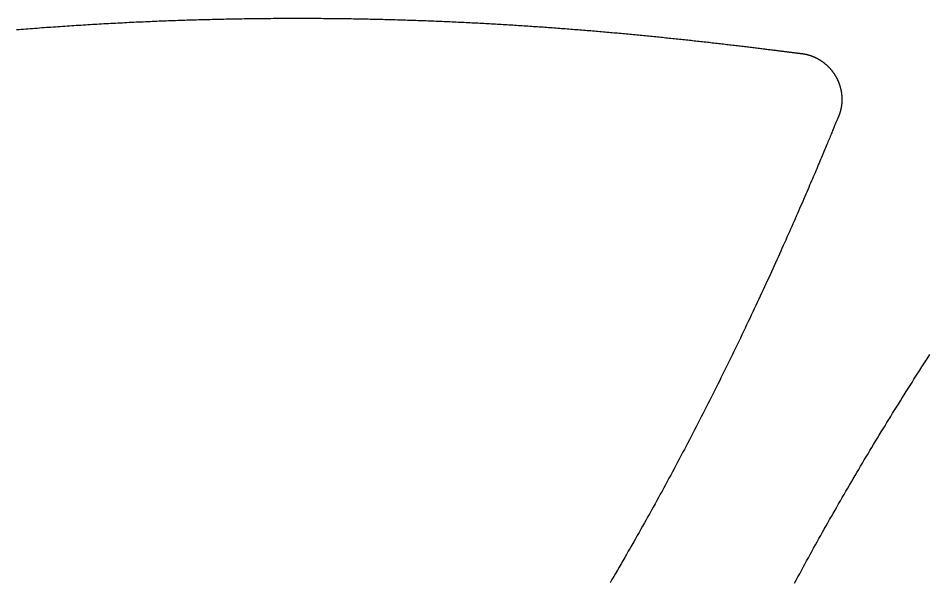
# Model space of a CAD drawing. Extents: x -3 to 136, y 0 to 121.
# Drawn here: x 77.57 to 95.56, y 45.26 to 56.38 of the extents above; entities that cross this region are included whole.
import ezdxf

# ---------------------------------------------------------------- set-up
doc = ezdxf.new("R2010")
doc.units = 0
doc.layers.get('0').update_dxf_attribs({"linetype": 'CONTINUOUS'})

msp = doc.modelspace()

# ---------------------------------------------------------------- linework, layer by layer
for points in [[(77.5312, 56.1536, 0), (77.5766, 56.1572, 0), (77.622, 56.1608, 0), (77.6674, 56.1644, 0), (77.7128, 56.168, 0), (77.7582, 56.1715, 0), (77.8036, 56.175, 0), (77.849, 56.1784, 0), (77.8944, 56.1819, 0), (77.9398, 56.1853, 0), (77.9852, 56.1886, 0), (78.0306, 56.192, 0), (78.076, 56.1953, 0), (78.1214, 56.1986, 0), (78.1668, 56.2019, 0), (78.2122, 56.2051, 0), (78.2575, 56.2083, 0), (78.3029, 56.2115, 0), (78.3483, 56.2146, 0), (78.3937, 56.2177, 0), (78.4391, 56.2208, 0), (78.4846, 56.2239, 0), (78.53, 56.2269, 0), (78.5754, 56.2299, 0), (78.6208, 56.2328, 0), (78.6662, 56.2358, 0), (78.7116, 56.2387, 0), (78.757, 56.2416, 0), (78.8024, 56.2444, 0), (78.8478, 56.2472, 0), (78.8933, 56.25, 0), (78.9387, 56.2528, 0), (78.9841, 56.2555, 0), (79.0295, 56.2582, 0), (79.075, 56.2609, 0), (79.1204, 56.2635, 0), (79.1659, 56.2661, 0), (79.2113, 56.2687, 0), (79.2567, 56.2713, 0), (79.3022, 56.2738, 0), (79.3476, 56.2763, 0), (79.3931, 56.2788, 0), (79.4386, 56.2812, 0), (79.484, 56.2836, 0), (79.5295, 56.286, 0), (79.575, 56.2883, 0), (79.6205, 56.2906, 0), (79.666, 56.2929, 0), (79.7114, 56.2952, 0), (79.7569, 56.2974, 0), (79.8024, 56.2996, 0), (79.848, 56.3018, 0), (79.8935, 56.3039, 0), (79.939, 56.306, 0), (79.9845, 56.3081, 0), (80.03, 56.3102, 0), (80.0756, 56.3122, 0), (80.1211, 56.3142, 0), (80.1667, 56.3161, 0), (80.2122, 56.318, 0), (80.2578, 56.3199, 0), (80.3034, 56.3218, 0), (80.349, 56.3236, 0), (80.3945, 56.3255, 0), (80.4401, 56.3272, 0), (80.4857, 56.329, 0), (80.5314, 56.3307, 0), (80.577, 56.3324, 0), (80.6226, 56.334, 0), (80.6682, 56.3357, 0), (80.7139, 56.3373, 0), (80.7595, 56.3388, 0), (80.8052, 56.3404, 0), (80.8508, 56.3419, 0), (80.8965, 56.3433, 0), (80.9422, 56.3448, 0), (80.9879, 56.3462, 0), (81.0335, 56.3476, 0), (81.0791, 56.3489, 0), (81.1246, 56.3503, 0), (81.17, 56.3515, 0), (81.2155, 56.3528, 0), (81.2608, 56.354, 0), (81.3061, 56.3552, 0), (81.3514, 56.3564, 0), (81.3966, 56.3575, 0), (81.4417, 56.3586, 0), (81.4868, 56.3597, 0), (81.5319, 56.3607, 0), (81.5769, 56.3617, 0), (81.6218, 56.3627, 0), (81.6667, 56.3636, 0), (81.7115, 56.3645, 0), (81.7563, 56.3654, 0), (81.8011, 56.3662, 0), (81.8457, 56.3671, 0), (81.8904, 56.3679, 0), (81.9349, 56.3686, 0), (81.9795, 56.3693, 0), (82.0239, 56.37, 0), (82.0684, 56.3707, 0), (82.1127, 56.3713, 0), (82.157, 56.372, 0), (82.2013, 56.3725, 0), (82.2455, 56.3731, 0), (82.2897, 56.3736, 0), (82.3338, 56.3741, 0), (82.3778, 56.3746, 0), (82.4219, 56.375, 0), (82.4658, 56.3754, 0), (82.5097, 56.3758, 0), (82.5536, 56.3761, 0), (82.5973, 56.3764, 0), (82.6411, 56.3767, 0), (82.6848, 56.377, 0), (82.7284, 56.3772, 0), (82.772, 56.3774, 0), (82.8155, 56.3776, 0), (82.859, 56.3777, 0), (82.9025, 56.3779, 0), (82.9458, 56.378, 0), (82.9892, 56.378, 0), (83.0324, 56.3781, 0), (83.0757, 56.3781, 0), (83.1188, 56.378, 0), (83.162, 56.378, 0), (83.205, 56.3779, 0), (83.248, 56.3778, 0), (83.291, 56.3777, 0), (83.3339, 56.3775, 0), (83.3768, 56.3774, 0), (83.4196, 56.3772, 0), (83.4623, 56.3769, 0), (83.5051, 56.3767, 0), (83.5477, 56.3764, 0), (83.5903, 56.3761, 0), (83.6329, 56.3757, 0), (83.6753, 56.3753, 0), (83.7178, 56.3749, 0), (83.7602, 56.3745, 0), (83.8025, 56.3741, 0), (83.8448, 56.3736, 0), (83.8871, 56.3731, 0), (83.9292, 56.3726, 0), (83.9714, 56.372, 0), (84.0134, 56.3715, 0), (84.0555, 56.3709, 0), (84.0975, 56.3702, 0), (84.1394, 56.3696, 0), (84.1813, 56.3689, 0), (84.2231, 56.3682, 0), (84.2648, 56.3675, 0), (84.3066, 56.3668, 0), (84.3482, 56.366, 0), (84.3898, 56.3652, 0), (84.4314, 56.3644, 0), (84.4729, 56.3635, 0), (84.5144, 56.3626, 0), (84.5558, 56.3617, 0), (84.5971, 56.3608, 0), (84.6384, 56.3599, 0), (84.6797, 56.3589, 0), (84.7209, 56.3579, 0), (84.762, 56.3569, 0), (84.8031, 56.3559, 0), (84.8442, 56.3548, 0), (84.8852, 56.3537, 0), (84.9261, 56.3526, 0), (84.967, 56.3515, 0), (85.0078, 56.3503, 0), (85.0486, 56.3492, 0), (85.0893, 56.348, 0), (85.13, 56.3467, 0), (85.1707, 56.3455, 0), (85.2112, 56.3442, 0), (85.2518, 56.3429, 0), (85.2922, 56.3416, 0), (85.3327, 56.3403, 0), (85.373, 56.3389, 0), (85.4133, 56.3376, 0), (85.4536, 56.3362, 0), (85.4938, 56.3347, 0), (85.534, 56.3333, 0), (85.5741, 56.3318, 0), (85.6142, 56.3303, 0), (85.6542, 56.3288, 0), (85.6941, 56.3273, 0), (85.734, 56.3258, 0), (85.7739, 56.3242, 0), (85.8137, 56.3226, 0), (85.8534, 56.321, 0), (85.8931, 56.3193, 0), (85.9328, 56.3177, 0), (85.9724, 56.316, 0), (86.0119, 56.3143, 0), (86.0514, 56.3126, 0), (86.0908, 56.3109, 0), (86.1302, 56.3091, 0), (86.1696, 56.3073, 0), (86.2088, 56.3055, 0), (86.2481, 56.3037, 0), (86.2872, 56.3019, 0), (86.3264, 56.3, 0), (86.3655, 56.2981, 0), (86.4045, 56.2962, 0), (86.4435, 56.2943, 0), (86.4824, 56.2924, 0), (86.5212, 56.2904, 0), (86.5601, 56.2885, 0), (86.5988, 56.2865, 0), (86.6375, 56.2845, 0), (86.6762, 56.2824, 0), (86.7148, 56.2804, 0), (86.7534, 56.2783, 0), (86.7919, 56.2762, 0), (86.8303, 56.2741, 0), (86.8687, 56.272, 0), (86.9071, 56.2699, 0), (86.9454, 56.2677, 0), (86.9837, 56.2655, 0), (87.0219, 56.2633, 0), (87.06, 56.2611, 0), (87.0981, 56.2589, 0), (87.1361, 56.2566, 0), (87.1741, 56.2544, 0), (87.2121, 56.2521, 0), (87.25, 56.2498, 0), (87.2878, 56.2475, 0), (87.3256, 56.2451, 0), (87.3633, 56.2428, 0), (87.401, 56.2404, 0), (87.4386, 56.238, 0), (87.4762, 56.2356, 0), (87.5137, 56.2332, 0), (87.5512, 56.2308, 0), (87.5886, 56.2283, 0), (87.626, 56.2258, 0), (87.6633, 56.2234, 0), (87.7006, 56.2209, 0), (87.7378, 56.2183, 0), (87.775, 56.2158, 0), (87.8121, 56.2133, 0), (87.8492, 56.2107, 0), (87.8862, 56.2081, 0), (87.9231, 56.2055, 0), (87.96, 56.2029, 0), (87.9969, 56.2003, 0), (88.0337, 56.1976, 0), (88.0705, 56.195, 0), (88.1072, 56.1923, 0), (88.1438, 56.1896, 0), (88.1804, 56.1869, 0), (88.217, 56.1842, 0), (88.2535, 56.1815, 0), (88.2899, 56.1787, 0), (88.3263, 56.176, 0), (88.3627, 56.1732, 0), (88.3989, 56.1704, 0), (88.4352, 56.1676, 0), (88.4714, 56.1648, 0), (88.5075, 56.162, 0), (88.5436, 56.1591, 0), (88.5796, 56.1563, 0), (88.6156, 56.1534, 0), (88.6515, 56.1505, 0), (88.6874, 56.1476, 0), (88.7232, 56.1447, 0), (88.759, 56.1418, 0), (88.7947, 56.1388, 0), (88.8304, 56.1359, 0), (88.866, 56.1329, 0), (88.9016, 56.1299, 0), (88.9371, 56.1269, 0), (88.9726, 56.1239, 0), (89.008, 56.1209, 0), (89.0434, 56.1179, 0), (89.0787, 56.1149, 0), (89.114, 56.1118, 0), (89.1492, 56.1087, 0), (89.1843, 56.1057, 0), (89.2194, 56.1026, 0), (89.2545, 56.0995, 0), (89.2895, 56.0964, 0), (89.3245, 56.0932, 0), (89.3594, 56.0901, 0), (89.3942, 56.087, 0), (89.429, 56.0838, 0), (89.4638, 56.0806, 0), (89.4985, 56.0774, 0), (89.5331, 56.0743, 0), (89.5677, 56.071, 0), (89.6022, 56.0678, 0), (89.6367, 56.0646, 0), (89.6712, 56.0614, 0), (89.7056, 56.0581, 0), (89.7399, 56.0549, 0), (89.7742, 56.0516, 0), (89.8084, 56.0483, 0), (89.8426, 56.045, 0), (89.8767, 56.0417, 0), (89.9108, 56.0384, 0), (89.9449, 56.0351, 0), (89.9788, 56.0318, 0), (90.0128, 56.0285, 0), (90.0466, 56.0251, 0), (90.0805, 56.0218, 0), (90.1142, 56.0184, 0), (90.148, 56.015, 0), (90.1816, 56.0116, 0), (90.2152, 56.0083, 0), (90.2488, 56.0049, 0), (90.2823, 56.0014, 0), (90.3158, 55.998, 0), (90.3492, 55.9946, 0), (90.3826, 55.9912, 0), (90.4159, 55.9877, 0), (90.4491, 55.9843, 0), (90.4824, 55.9808, 0), (90.5155, 55.9773, 0), (90.5486, 55.9739, 0), (90.5817, 55.9704, 0), (90.6147, 55.9669, 0), (90.6476, 55.9634, 0), (90.6805, 55.9599, 0), (90.7134, 55.9564, 0), (90.7462, 55.9528, 0), (90.7789, 55.9493, 0), (90.8116, 55.9458, 0), (90.8443, 55.9422, 0), (90.8769, 55.9387, 0), (90.9094, 55.9351, 0), (90.9419, 55.9315, 0), (90.9744, 55.928, 0), (91.0067, 55.9244, 0), (91.0391, 55.9208, 0), (91.0714, 55.9172, 0), (91.1036, 55.9136, 0), (91.1358, 55.91, 0), (91.1679, 55.9064, 0), (91.2, 55.9028, 0), (91.232, 55.8992, 0), (91.264, 55.8955, 0), (91.296, 55.8919, 0), (91.3278, 55.8883, 0), (91.3597, 55.8846, 0), (91.3914, 55.881, 0), (91.4232, 55.8773, 0), (91.4547, 55.8737, 0), (91.4861, 55.87, 0), (91.5173, 55.8664, 0), (91.5482, 55.8628, 0), (91.579, 55.8592, 0), (91.6096, 55.8556, 0), (91.6399, 55.852, 0), (91.67, 55.8485, 0), (91.6999, 55.8449, 0), (91.7296, 55.8414, 0), (91.7591, 55.8379, 0), (91.7883, 55.8344, 0), (91.8172, 55.831, 0), (91.846, 55.8275, 0), (91.8745, 55.8241, 0), (91.9027, 55.8207, 0), (91.9307, 55.8173, 0), (91.9584, 55.814, 0), (91.9859, 55.8107, 0), (92.0131, 55.8074, 0), (92.04, 55.8041, 0), (92.0667, 55.8008, 0), (92.0931, 55.7976, 0), (92.1192, 55.7944, 0), (92.145, 55.7913, 0), (92.1705, 55.7881, 0), (92.1958, 55.785, 0), (92.2207, 55.7819, 0), (92.2453, 55.7789, 0), (92.2697, 55.7759, 0), (92.2937, 55.7729, 0), (92.3174, 55.77, 0), (92.3408, 55.7671, 0), (92.3639, 55.7642, 0), (92.3867, 55.7614, 0), (92.4091, 55.7586, 0), (92.4312, 55.7558, 0), (92.4529, 55.7531, 0), (92.4744, 55.7504, 0), (92.4954, 55.7477, 0), (92.5162, 55.7451, 0), (92.5365, 55.7426, 0), (92.5566, 55.7401, 0), (92.5762, 55.7376, 0), (92.5955, 55.7352, 0), (92.6145, 55.7328, 0), (92.633, 55.7304, 0), (92.6512, 55.7281, 0), (92.669, 55.7259, 0), (92.6864, 55.7237, 0), (92.7035, 55.7215, 0), (92.7201, 55.7194, 0), (92.7364, 55.7174, 0), (92.7522, 55.7154, 0), (92.7677, 55.7134, 0), (92.7827, 55.7115, 0), (92.7974, 55.7097, 0), (92.8116, 55.7079, 0), (92.8254, 55.7062, 0), (92.8388, 55.7045, 0), (92.8517, 55.7029, 0), (92.8642, 55.7013, 0), (92.8763, 55.6998, 0), (92.888, 55.6983, 0), (92.8992, 55.6969, 0), (92.9099, 55.6956, 0), (92.9203, 55.6943, 0), (92.9301, 55.6931, 0), (92.9395, 55.692, 0), (92.9485, 55.6909, 0), (92.9569, 55.6899, 0), (92.9649, 55.6889, 0), (92.9725, 55.688, 0), (92.9795, 55.6872, 0), (92.9861, 55.6864, 0), (92.9922, 55.6857, 0), (92.9978, 55.6851, 0), (93.0029, 55.6845, 0), (93.0075, 55.684, 0), (93.0116, 55.6836, 0)], [(93.0116, 55.6836, 0), (93.0161, 55.6832, 0), (93.0205, 55.6827, 0), (93.0249, 55.6822, 0), (93.0293, 55.6817, 0), (93.0338, 55.6811, 0), (93.0382, 55.6806, 0), (93.0426, 55.68, 0), (93.047, 55.6794, 0), (93.0514, 55.6787, 0), (93.0558, 55.6781, 0), (93.0602, 55.6774, 0), (93.0646, 55.6767, 0), (93.069, 55.6759, 0), (93.0734, 55.6752, 0), (93.0778, 55.6744, 0), (93.0821, 55.6736, 0), (93.0865, 55.6728, 0), (93.0909, 55.672, 0), (93.0952, 55.6711, 0), (93.0996, 55.6702, 0), (93.1039, 55.6693, 0), (93.1083, 55.6684, 0), (93.1126, 55.6674, 0), (93.117, 55.6665, 0), (93.1213, 55.6655, 0), (93.1256, 55.6644, 0), (93.1299, 55.6634, 0), (93.1343, 55.6623, 0), (93.1386, 55.6612, 0), (93.1429, 55.6601, 0), (93.1472, 55.659, 0), (93.1515, 55.6579, 0), (93.1558, 55.6567, 0), (93.16, 55.6555, 0), (93.1643, 55.6543, 0), (93.1686, 55.653, 0), (93.1728, 55.6518, 0), (93.1771, 55.6505, 0), (93.1813, 55.6492, 0), (93.1856, 55.6479, 0), (93.1898, 55.6465, 0), (93.1941, 55.6452, 0), (93.1983, 55.6438, 0), (93.2025, 55.6424, 0), (93.2067, 55.6409, 0), (93.2109, 55.6395, 0), (93.2151, 55.638, 0), (93.2193, 55.6365, 0), (93.2235, 55.635, 0), (93.2276, 55.6334, 0), (93.2318, 55.6319, 0), (93.236, 55.6303, 0), (93.2401, 55.6287, 0), (93.2443, 55.6271, 0), (93.2484, 55.6254, 0), (93.2525, 55.6238, 0), (93.2566, 55.6221, 0), (93.2608, 55.6204, 0), (93.2649, 55.6187, 0), (93.269, 55.6169, 0), (93.273, 55.6151, 0), (93.2771, 55.6133, 0), (93.2812, 55.6115, 0), (93.2853, 55.6097, 0), (93.2893, 55.6079, 0), (93.2934, 55.606, 0), (93.2974, 55.6041, 0), (93.3014, 55.6022, 0), (93.3054, 55.6002, 0), (93.3094, 55.5983, 0), (93.3134, 55.5963, 0), (93.3174, 55.5943, 0), (93.3214, 55.5923, 0), (93.3254, 55.5903, 0), (93.3294, 55.5882, 0), (93.3333, 55.5862, 0), (93.3372, 55.5841, 0), (93.3412, 55.5819, 0), (93.3451, 55.5798, 0), (93.349, 55.5777, 0), (93.3529, 55.5755, 0), (93.3568, 55.5733, 0), (93.3606, 55.5711, 0), (93.3645, 55.5689, 0), (93.3683, 55.5666, 0), (93.3722, 55.5644, 0), (93.376, 55.5621, 0), (93.3798, 55.5598, 0), (93.3836, 55.5575, 0), (93.3874, 55.5551, 0), (93.3912, 55.5528, 0), (93.395, 55.5504, 0), (93.3987, 55.548, 0), (93.4025, 55.5456, 0), (93.4062, 55.5432, 0), (93.4099, 55.5407, 0), (93.4136, 55.5383, 0), (93.4173, 55.5358, 0), (93.421, 55.5333, 0), (93.4247, 55.5308, 0), (93.4283, 55.5282, 0), (93.4319, 55.5257, 0), (93.4356, 55.5231, 0), (93.4392, 55.5205, 0), (93.4428, 55.5179, 0), (93.4464, 55.5153, 0), (93.45, 55.5126, 0), (93.4535, 55.51, 0), (93.4571, 55.5073, 0), (93.4606, 55.5046, 0), (93.4642, 55.5019, 0), (93.4677, 55.4992, 0), (93.4712, 55.4964, 0), (93.4747, 55.4937, 0), (93.4781, 55.4909, 0), (93.4816, 55.4881, 0), (93.485, 55.4853, 0), (93.4885, 55.4824, 0), (93.4919, 55.4796, 0), (93.4953, 55.4767, 0), (93.4987, 55.4738, 0), (93.5021, 55.4709, 0), (93.5054, 55.468, 0), (93.5088, 55.4651, 0), (93.5121, 55.4621, 0), (93.5154, 55.4592, 0), (93.5187, 55.4562, 0), (93.522, 55.4532, 0), (93.5253, 55.4502, 0), (93.5286, 55.4472, 0), (93.5318, 55.4441, 0), (93.5351, 55.4411, 0), (93.5383, 55.438, 0), (93.5415, 55.4349, 0), (93.5447, 55.4318, 0), (93.5479, 55.4286, 0), (93.551, 55.4255, 0), (93.5542, 55.4223, 0), (93.5573, 55.4192, 0), (93.5604, 55.416, 0), (93.5635, 55.4128, 0), (93.5666, 55.4096, 0), (93.5697, 55.4063, 0), (93.5728, 55.4031, 0), (93.5758, 55.3998, 0), (93.5788, 55.3965, 0), (93.5818, 55.3932, 0), (93.5848, 55.3899, 0), (93.5878, 55.3866, 0), (93.5908, 55.3833, 0), (93.5937, 55.3799, 0), (93.5967, 55.3765, 0), (93.5996, 55.3732, 0), (93.6025, 55.3698, 0), (93.6053, 55.3664, 0), (93.6082, 55.3629, 0), (93.611, 55.3595, 0), (93.6139, 55.3561, 0), (93.6167, 55.3526, 0), (93.6195, 55.3491, 0), (93.6223, 55.3456, 0), (93.625, 55.3421, 0), (93.6278, 55.3386, 0), (93.6305, 55.3351, 0), (93.6332, 55.3316, 0), (93.6359, 55.328, 0), (93.6386, 55.3245, 0), (93.6412, 55.3209, 0), (93.6438, 55.3173, 0), (93.6465, 55.3137, 0), (93.6491, 55.3101, 0), (93.6517, 55.3065, 0), (93.6542, 55.3028, 0), (93.6568, 55.2992, 0), (93.6593, 55.2955, 0), (93.6618, 55.2919, 0), (93.6643, 55.2882, 0), (93.6668, 55.2845, 0), (93.6693, 55.2808, 0), (93.6717, 55.277, 0), (93.6741, 55.2733, 0), (93.6765, 55.2696, 0), (93.6789, 55.2658, 0), (93.6813, 55.2621, 0), (93.6836, 55.2583, 0), (93.686, 55.2545, 0), (93.6883, 55.2507, 0), (93.6906, 55.2469, 0), (93.6929, 55.2431, 0), (93.6951, 55.2392, 0), (93.6974, 55.2354, 0), (93.6996, 55.2315, 0), (93.7018, 55.2277, 0), (93.704, 55.2238, 0), (93.7062, 55.2199, 0), (93.7083, 55.216, 0), (93.7104, 55.2121, 0), (93.7126, 55.2082, 0), (93.7146, 55.2043, 0), (93.7167, 55.2003, 0), (93.7188, 55.1964, 0), (93.7208, 55.1924, 0), (93.7228, 55.1885, 0), (93.7248, 55.1845, 0), (93.7268, 55.1805, 0), (93.7288, 55.1765, 0), (93.7307, 55.1725, 0), (93.7326, 55.1685, 0), (93.7345, 55.1645, 0), (93.7364, 55.1604, 0), (93.7383, 55.1564, 0), (93.7401, 55.1523, 0), (93.742, 55.1483, 0), (93.7438, 55.1442, 0), (93.7456, 55.1401, 0), (93.7473, 55.136, 0), (93.7491, 55.1319, 0), (93.7508, 55.1278, 0), (93.7525, 55.1237, 0), (93.7542, 55.1196, 0), (93.7559, 55.1154, 0), (93.7575, 55.1113, 0), (93.7592, 55.1071, 0), (93.7608, 55.103, 0), (93.7624, 55.0988, 0), (93.7639, 55.0946, 0), (93.7655, 55.0904, 0), (93.767, 55.0862, 0), (93.7685, 55.082, 0), (93.77, 55.0778, 0), (93.7715, 55.0736, 0), (93.7729, 55.0694, 0), (93.7744, 55.0652, 0), (93.7758, 55.0609, 0), (93.7772, 55.0567, 0), (93.7785, 55.0525, 0), (93.7799, 55.0482, 0), (93.7812, 55.0439, 0), (93.7825, 55.0397, 0), (93.7838, 55.0354, 0), (93.785, 55.0311, 0), (93.7863, 55.0269, 0), (93.7875, 55.0226, 0), (93.7887, 55.0183, 0), (93.7899, 55.014, 0), (93.791, 55.0097, 0), (93.7922, 55.0054, 0), (93.7933, 55.0011, 0), (93.7944, 54.9968, 0), (93.7955, 54.9924, 0), (93.7965, 54.9881, 0), (93.7975, 54.9838, 0), (93.7986, 54.9794, 0), (93.7995, 54.9751, 0), (93.8005, 54.9708, 0), (93.8015, 54.9664, 0), (93.8024, 54.9621, 0), (93.8033, 54.9577, 0), (93.8042, 54.9534, 0), (93.805, 54.949, 0), (93.8059, 54.9446, 0), (93.8067, 54.9402, 0), (93.8075, 54.9359, 0), (93.8083, 54.9315, 0), (93.809, 54.9271, 0), (93.8098, 54.9227, 0), (93.8105, 54.9183, 0), (93.8112, 54.9139, 0), (93.8118, 54.9095, 0), (93.8125, 54.9051, 0), (93.8131, 54.9007, 0), (93.8137, 54.8963, 0), (93.8143, 54.8919, 0), (93.8149, 54.8875, 0), (93.8154, 54.8831, 0), (93.8159, 54.8787, 0), (93.8164, 54.8743, 0), (93.8169, 54.8698, 0), (93.8174, 54.8654, 0), (93.8178, 54.861, 0), (93.8182, 54.8566, 0), (93.8186, 54.8521, 0), (93.819, 54.8477, 0), (93.8193, 54.8433, 0), (93.8196, 54.8388, 0), (93.8199, 54.8344, 0), (93.8202, 54.8299, 0), (93.8205, 54.8255, 0), (93.8207, 54.8211, 0), (93.8209, 54.8166, 0), (93.8211, 54.8122, 0), (93.8213, 54.8077, 0), (93.8215, 54.8033, 0), (93.8216, 54.7988, 0), (93.8217, 54.7944, 0), (93.8218, 54.7899, 0), (93.8218, 54.7855, 0), (93.8219, 54.781, 0), (93.8219, 54.7765, 0), (93.8219, 54.7721, 0), (93.8219, 54.7676, 0), (93.8218, 54.7632, 0), (93.8217, 54.7587, 0), (93.8217, 54.7543, 0), (93.8215, 54.7498, 0), (93.8214, 54.7453, 0), (93.8212, 54.7409, 0), (93.8211, 54.7364, 0), (93.8209, 54.732, 0), (93.8206, 54.7275, 0), (93.8204, 54.7231, 0), (93.8201, 54.7186, 0), (93.8198, 54.7142, 0), (93.8195, 54.7097, 0), (93.8192, 54.7053, 0), (93.8188, 54.7008, 0), (93.8184, 54.6964, 0), (93.818, 54.692, 0), (93.8176, 54.6875, 0), (93.8172, 54.6831, 0), (93.8167, 54.6787, 0), (93.8162, 54.6742, 0), (93.8157, 54.6698, 0), (93.8152, 54.6654, 0), (93.8146, 54.661, 0), (93.814, 54.6566, 0), (93.8134, 54.6522, 0), (93.8128, 54.6478, 0), (93.8122, 54.6434, 0), (93.8115, 54.639, 0), (93.8108, 54.6346, 0), (93.8101, 54.6302, 0), (93.8094, 54.6258, 0), (93.8086, 54.6214, 0), (93.8078, 54.617, 0), (93.807, 54.6127, 0), (93.8062, 54.6083, 0), (93.8054, 54.6039, 0), (93.8045, 54.5996, 0), (93.8036, 54.5952, 0), (93.8027, 54.5909, 0), (93.8018, 54.5865, 0), (93.8008, 54.5822, 0), (93.7999, 54.5778, 0), (93.7989, 54.5735, 0), (93.7978, 54.5692, 0), (93.7968, 54.5649, 0), (93.7957, 54.5605, 0), (93.7947, 54.5562, 0), (93.7936, 54.5519, 0), (93.7924, 54.5476, 0), (93.7913, 54.5433, 0), (93.7901, 54.5391, 0), (93.7889, 54.5348, 0), (93.7877, 54.5305, 0), (93.7865, 54.5262, 0), (93.7852, 54.522, 0), (93.7839, 54.5177, 0), (93.7826, 54.5135, 0), (93.7813, 54.5092, 0), (93.7799, 54.505, 0), (93.7786, 54.5008, 0), (93.7772, 54.4966, 0), (93.7758, 54.4923, 0), (93.7743, 54.4881, 0), (93.7729, 54.4839, 0), (93.7714, 54.4797, 0), (93.7699, 54.4756, 0), (93.7684, 54.4714, 0), (93.7669, 54.4672, 0), (93.7653, 54.463, 0), (93.7637, 54.4589, 0), (93.7621, 54.4547, 0), (93.7605, 54.4506, 0), (93.7588, 54.4465, 0), (93.7571, 54.4423, 0), (93.7554, 54.4382, 0), (93.7537, 54.4341, 0), (93.752, 54.43, 0), (93.7502, 54.4259, 0), (93.7484, 54.4218, 0), (93.7466, 54.4178, 0), (93.7448, 54.4137, 0)], [(93.7448, 54.4137, 0), (93.7423, 54.408, 0), (93.7394, 54.4015, 0), (93.7362, 54.394, 0), (93.7326, 54.3857, 0), (93.7287, 54.3766, 0), (93.7245, 54.3666, 0), (93.7199, 54.3557, 0), (93.715, 54.3439, 0), (93.7097, 54.3314, 0), (93.7041, 54.318, 0), (93.6982, 54.3037, 0), (93.692, 54.2887, 0), (93.6854, 54.2728, 0), (93.6785, 54.2561, 0), (93.6712, 54.2386, 0), (93.6637, 54.2204, 0), (93.6558, 54.2013, 0), (93.6476, 54.1814, 0), (93.639, 54.1608, 0), (93.6302, 54.1393, 0), (93.621, 54.1171, 0), (93.6115, 54.0942, 0), (93.6017, 54.0705, 0), (93.5916, 54.046, 0), (93.5811, 54.0208, 0), (93.5704, 53.9949, 0), (93.5593, 53.9682, 0), (93.5479, 53.9408, 0), (93.5363, 53.9127, 0), (93.5243, 53.8838, 0), (93.512, 53.8543, 0), (93.4994, 53.8241, 0), (93.4865, 53.7931, 0), (93.4733, 53.7615, 0), (93.4598, 53.7292, 0), (93.446, 53.6962, 0), (93.4319, 53.6625, 0), (93.4175, 53.6282, 0), (93.4028, 53.5932, 0), (93.3878, 53.5576, 0), (93.3726, 53.5213, 0), (93.357, 53.4844, 0), (93.3412, 53.4468, 0), (93.325, 53.4086, 0), (93.3086, 53.3698, 0), (93.2919, 53.3304, 0), (93.2749, 53.2904, 0), (93.2576, 53.2497, 0), (93.24, 53.2085, 0), (93.2222, 53.1667, 0), (93.2041, 53.1242, 0), (93.1857, 53.0812, 0), (93.167, 53.0377, 0), (93.1481, 52.9935, 0), (93.1289, 52.9488, 0), (93.1094, 52.9036, 0), (93.0896, 52.8578, 0), (93.0696, 52.8114, 0), (93.0493, 52.7645, 0), (93.0287, 52.7171, 0), (93.0079, 52.6692, 0), (92.9868, 52.6207, 0), (92.9655, 52.5718, 0), (92.9438, 52.5223, 0), (92.922, 52.4723, 0), (92.8998, 52.4218, 0), (92.8774, 52.3709, 0), (92.8548, 52.3194, 0), (92.8319, 52.2675, 0), (92.8088, 52.2151, 0), (92.7854, 52.1622, 0), (92.7617, 52.1089, 0), (92.7378, 52.0552, 0), (92.7137, 52.0009, 0), (92.6893, 51.9463, 0), (92.6646, 51.8912, 0), (92.6398, 51.8357, 0), (92.6146, 51.7797, 0), (92.5893, 51.7234, 0), (92.5637, 51.6666, 0), (92.5378, 51.6095, 0), (92.5118, 51.5519, 0), (92.4854, 51.494, 0), (92.4589, 51.4356, 0), (92.4321, 51.3769, 0), (92.4051, 51.3178, 0), (92.3779, 51.2583, 0), (92.3504, 51.1985, 0), (92.3227, 51.1383, 0), (92.2948, 51.0778, 0), (92.2667, 51.017, 0), (92.2383, 50.9558, 0), (92.2097, 50.8942, 0), (92.1809, 50.8324, 0), (92.1519, 50.7702, 0), (92.1227, 50.7077, 0), (92.0932, 50.6449, 0), (92.0635, 50.5818, 0), (92.0337, 50.5184, 0), (92.0036, 50.4548, 0), (91.9733, 50.3908, 0), (91.9427, 50.3266, 0), (91.912, 50.2621, 0), (91.8811, 50.1973, 0), (91.8499, 50.1323, 0), (91.8186, 50.067, 0), (91.7871, 50.0015, 0), (91.7554, 49.9359, 0), (91.7237, 49.8704, 0), (91.692, 49.805, 0), (91.6602, 49.7397, 0), (91.6283, 49.6744, 0), (91.5964, 49.6091, 0), (91.5644, 49.5439, 0), (91.5324, 49.4788, 0), (91.5003, 49.4138, 0), (91.4682, 49.3488, 0), (91.436, 49.2839, 0), (91.4037, 49.219, 0), (91.3714, 49.1542, 0), (91.339, 49.0895, 0), (91.3066, 49.0248, 0), (91.2741, 48.9602, 0), (91.2416, 48.8957, 0), (91.209, 48.8312, 0), (91.1764, 48.7667, 0), (91.1437, 48.7023, 0), (91.1109, 48.638, 0), (91.0781, 48.5738, 0), (91.0452, 48.5096, 0), (91.0122, 48.4454, 0), (90.9792, 48.3813, 0), (90.9461, 48.3173, 0), (90.913, 48.2533, 0), (90.8798, 48.1894, 0), (90.8466, 48.1255, 0), (90.8133, 48.0617, 0), (90.7799, 47.9979, 0), (90.7465, 47.9342, 0), (90.713, 47.8705, 0), (90.6794, 47.8069, 0), (90.6458, 47.7434, 0), (90.6121, 47.6799, 0), (90.5784, 47.6164, 0), (90.5446, 47.553, 0), (90.5107, 47.4897, 0), (90.4768, 47.4264, 0), (90.4428, 47.3631, 0), (90.4087, 47.2999, 0), (90.3746, 47.2368, 0), (90.3404, 47.1737, 0), (90.3062, 47.1106, 0), (90.2719, 47.0476, 0), (90.2375, 46.9846, 0), (90.203, 46.9217, 0), (90.1685, 46.8588, 0), (90.134, 46.796, 0), (90.0993, 46.7332, 0), (90.0646, 46.6705, 0), (90.0298, 46.6078, 0), (89.995, 46.5452, 0), (89.9601, 46.4826, 0), (89.9251, 46.42, 0), (89.89, 46.3575, 0), (89.8549, 46.295, 0), (89.8198, 46.2326, 0), (89.7845, 46.1702, 0), (89.7492, 46.1078, 0), (89.7138, 46.0455, 0), (89.6783, 45.9833, 0), (89.6428, 45.921, 0), (89.6072, 45.8589, 0), (89.5715, 45.7967, 0), (89.5358, 45.7346, 0), (89.5, 45.6725, 0), (89.4641, 45.6105, 0), (89.4282, 45.5485, 0), (89.3922, 45.4865, 0), (89.3561, 45.4246, 0), (89.3199, 45.3627, 0), (89.2837, 45.3009, 0), (89.2474, 45.2391, 0)], [(92.8867, 45.2288, 0), (92.9208, 45.292, 0), (92.9549, 45.3551, 0), (92.9891, 45.4182, 0), (93.0233, 45.4813, 0), (93.0577, 45.5443, 0), (93.092, 45.6072, 0), (93.1265, 45.6702, 0), (93.161, 45.733, 0), (93.1956, 45.7959, 0), (93.2302, 45.8586, 0), (93.2649, 45.9214, 0), (93.2997, 45.9841, 0), (93.3346, 46.0467, 0), (93.3695, 46.1093, 0), (93.4044, 46.1719, 0), (93.4395, 46.2344, 0), (93.4746, 46.2969, 0), (93.5098, 46.3593, 0), (93.545, 46.4217, 0), (93.5804, 46.484, 0), (93.6157, 46.5463, 0), (93.6512, 46.6086, 0), (93.6867, 46.6708, 0), (93.7223, 46.733, 0), (93.758, 46.7952, 0), (93.7937, 46.8573, 0), (93.8295, 46.9193, 0), (93.8654, 46.9814, 0), (93.9014, 47.0434, 0), (93.9374, 47.1053, 0), (93.9735, 47.1673, 0), (94.0096, 47.2291, 0), (94.0459, 47.291, 0), (94.0822, 47.3528, 0), (94.1185, 47.4146, 0), (94.155, 47.4763, 0), (94.1915, 47.5381, 0), (94.2281, 47.5997, 0), (94.2648, 47.6614, 0), (94.3015, 47.723, 0), (94.3383, 47.7846, 0), (94.3752, 47.8461, 0), (94.4122, 47.9076, 0), (94.4492, 47.9691, 0), (94.4864, 48.0306, 0), (94.5236, 48.092, 0), (94.5608, 48.1534, 0), (94.5982, 48.2148, 0), (94.6356, 48.2761, 0), (94.6731, 48.3374, 0), (94.7106, 48.3987, 0), (94.7483, 48.46, 0), (94.786, 48.5212, 0), (94.8238, 48.5824, 0), (94.8617, 48.6436, 0), (94.8997, 48.7047, 0), (94.9377, 48.7658, 0), (94.9758, 48.8269, 0), (95.014, 48.888, 0), (95.0523, 48.949, 0), (95.0906, 49.0101, 0), (95.129, 49.0711, 0), (95.1675, 49.132, 0), (95.2061, 49.193, 0), (95.2448, 49.2539, 0), (95.2835, 49.3148, 0), (95.3224, 49.3757, 0), (95.3613, 49.4366, 0), (95.4003, 49.4974, 0), (95.4393, 49.5582, 0), (95.4785, 49.6191, 0), (95.5177, 49.6798, 0), (95.557, 49.7406, 0)]]:
    msp.add_polyline3d(points)

doc.saveas('drawing.dxf')
